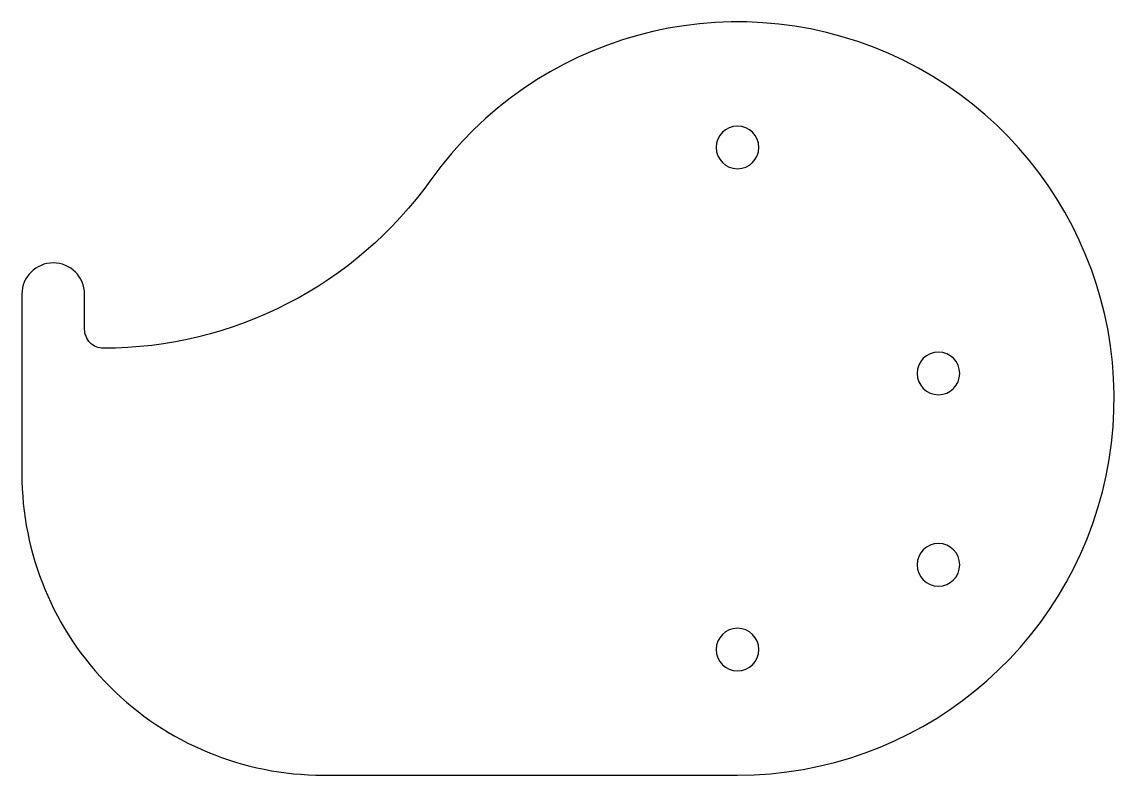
# Model space of a CAD drawing. Header units: millimetres. Extents: x -24 to 63, y 0 to 60.
import ezdxf

# ---------------------------------------------------------------- set-up
doc = ezdxf.new("R2010")
doc.units = ezdxf.units.MM

msp = doc.modelspace()

# ---------------------------------------------------------------- linework, layer by layer
at = {"layer": 'INTERIOR_PROFILES', "extrusion": (0, 0, -1)}
for centre in [(-33, 50), (-49, 32), (-49, 16.75), (-33, 10)]:
    msp.add_circle(centre, 1.7, dxfattribs=at)
at = {"layer": 'OUTER_PROFILES'}
msp.add_lwpolyline([(-17.5, 34, -0.414214), (-19, 35.5), (-19, 38.3, 1), (-24, 38.3), (-24, 24, 0.414214), (0, 0), (33, 0, 1.639606), (8.582, 47.428, -0.242311)], format="xyb", close=True, dxfattribs=at)

doc.saveas('drawing.dxf')
